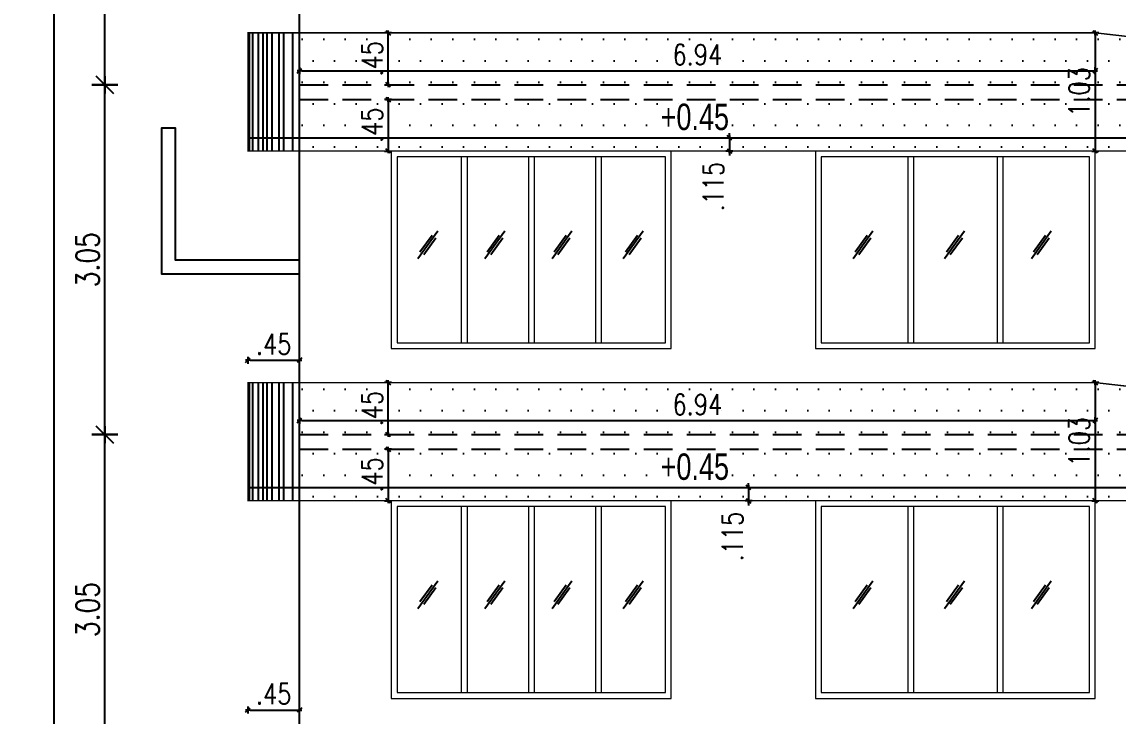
# Model space of a CAD drawing. Header units: inches. Extents: x 14235 to 14499, y 0 to 2549.
# Drawn here: x 14250.72 to 14260.27, y 2428.1 to 2434.15 of the extents above; entities that cross this region are included whole.
import ezdxf
from ezdxf.enums import TextEntityAlignment as Align

# ---------------------------------------------------------------- set-up
doc = ezdxf.new("R2010")
doc.units = ezdxf.units.IN
doc.header["$LTSCALE"] = 0.25
doc.header["$MEASUREMENT"] = 0
doc.header["$PDMODE"] = 35
doc.linetypes.add('1', pattern=[0])
doc.linetypes.add('DASHEDX2', pattern=[1.5, 1, -0.5])
for name, color, linetype in [('dim-details', 7, 'Continuous'), ('ELE.PROJ.', 1, 'Continuous'), ('GLASS WINDOW', 251, '1'), ('hatch', 251, 'Continuous'), ('proj-internal', 1, 'DASHEDX2'), ('wall', 7, 'Continuous'), ('WORK TEX', 6, 'Continuous'), ('WORKING DIM', 7, 'Continuous')]:
    doc.layers.add(name, color=color, linetype=linetype)
doc.layers.add('WINDOW', color=106, linetype='Continuous', lineweight=13)
doc.styles.add('ARL', font='swisscl_0.ttf')
doc.styles.add('romans', font='romans.shx', dxfattribs={"width": 0.8})
doc.dimstyles.new('121', dxfattribs={"dimscale": 0.1, "dimtxt": 1.8, "dimasz": 0.2, "dimexe": 0.03125, "dimexo": 0.25, "dimgap": 0.5, "dimtad": 1, "dimzin": 4, "dimdsep": 46, "dimtxsty": 'romans', "dimblk1": 'MINITICK', "dimblk2": 'MINITICK', "dimsah": 1, "dimcen": 1, "dimse1": 1, "dimse2": 1, "dimclrd": 252, "dimclre": 256, "dimclrt": 7, "dimadec": 3, "dimazin": 0, "dimtfac": 0.8, "dimtix": 1, "dimtmove": 2, "dimatfit": 3, "dimfxl": 0, "dimtolj": 1, "dimtzin": 3, "dimarcsym": 0})
doc.dimstyles.new('minitick-100', dxfattribs={"dimscale": 0.1, "dimtxt": 2, "dimasz": 0.75, "dimexe": 0.03125, "dimexo": 0.25, "dimgap": 0.5, "dimtad": 1, "dimzin": 4, "dimdsep": 46, "dimtxsty": 'romans', "dimblk1": 'MINITICK', "dimblk2": 'MINITICK', "dimsah": 1, "dimcen": 1, "dimse1": 1, "dimse2": 1, "dimclrd": 252, "dimclre": 256, "dimclrt": 256, "dimadec": 3, "dimazin": 0, "dimtfac": 0.8, "dimtix": 1, "dimtmove": 2, "dimatfit": 3, "dimfxl": 0, "dimtolj": 1, "dimtzin": 3, "dimarcsym": 0})

# ---------------------------------------------------------------- blocks, each defined once
blk = doc.blocks.new('MINITICK')
at = {"color": 7}
for p, q in [((0, -1.5), (0, 1.5)), ((1, 1), (-1, -1)), ((-1, 0), (1, 0))]:
    blk.add_line(p, q, dxfattribs=at)
blk = doc.blocks.new('*D705')
at = {"layer": 'Defpoints', "color": 0, "transparency": 16777216}
for p in [(14251.4422, 2430.5527), (14253.7, 2430.5527), (14253.5804, 2427.5027)]:
    blk.add_point(p, dxfattribs=at)
at = {"layer": 'dim-details', "color": 252, "lineweight": -2, "transparency": 16777216}
blk.add_line((14251.4422, 2427.5777), (14251.4422, 2430.4777), dxfattribs=at)
at = {"layer": 'dim-details', "color": 252, "lineweight": -2, "transparency": 16777216, "xscale": 0.07500000000000001, "yscale": 0.07500000000000001, "zscale": 0.07500000000000001}
for p, rotation in [((14251.4422, 2430.5527), 90), ((14251.4422, 2427.5027), 270)]:
    blk.add_blockref('MINITICK', p, dxfattribs=dict(at, rotation=rotation))
at = {"layer": 'dim-details', "transparency": 16777216, "insert": (14251.2922, 2429.0277), "char_height": 0.2, "attachment_point": 5, "rotation": 90, "style": 'romans'}
blk.add_mtext('\\A1;3.05', dxfattribs=at)
blk = doc.blocks.new('*D706')
at = {"layer": 'Defpoints', "color": 0, "transparency": 16777216}
for p in [(14251.4422, 2433.6028), (14253.5592, 2433.6028), (14253.7, 2430.5527)]:
    blk.add_point(p, dxfattribs=at)
at = {"layer": 'dim-details', "color": 252, "lineweight": -2, "transparency": 16777216}
blk.add_line((14251.4422, 2430.6277), (14251.4422, 2433.5278), dxfattribs=at)
at = {"layer": 'dim-details', "color": 252, "lineweight": -2, "transparency": 16777216, "xscale": 0.07500000000000001, "yscale": 0.07500000000000001, "zscale": 0.07500000000000001}
for p, rotation in [((14251.4422, 2433.6028), 90), ((14251.4422, 2430.5527), 270)]:
    blk.add_blockref('MINITICK', p, dxfattribs=dict(at, rotation=rotation))
at = {"layer": 'dim-details', "transparency": 16777216, "insert": (14251.2922, 2432.0777), "char_height": 0.2, "attachment_point": 5, "rotation": 90, "style": 'romans'}
blk.add_mtext('\\A1;3.05', dxfattribs=at)
blk = doc.blocks.new('*D707')
at = {"layer": 'Defpoints', "color": 0, "transparency": 16777216}
for p in [(14251.4422, 2436.6527), (14253.4752, 2436.6527), (14253.5592, 2433.6028)]:
    blk.add_point(p, dxfattribs=at)
at = {"layer": 'dim-details', "color": 252, "lineweight": -2, "transparency": 16777216}
blk.add_line((14251.4422, 2433.6778), (14251.4422, 2436.5777), dxfattribs=at)
at = {"layer": 'dim-details', "color": 252, "lineweight": -2, "transparency": 16777216, "xscale": 0.07500000000000001, "yscale": 0.07500000000000001, "zscale": 0.07500000000000001}
for p, rotation in [((14251.4422, 2436.6527), 90), ((14251.4422, 2433.6028), 270)]:
    blk.add_blockref('MINITICK', p, dxfattribs=dict(at, rotation=rotation))
at = {"layer": 'dim-details', "transparency": 16777216, "insert": (14251.2922, 2435.1277), "char_height": 0.2, "attachment_point": 5, "rotation": 90, "style": 'romans'}
blk.add_mtext('\\A1;3.05', dxfattribs=at)
blk = doc.blocks.new('*D715')
at = {"layer": 'Defpoints', "color": 0, "transparency": 16777216}
for p in [(14251.0007, 2454.9527), (14253.627, 2454.9527), (14253.627, 2414.9757)]:
    blk.add_point(p, dxfattribs=at)
at = {"layer": 'dim-details', "color": 252, "lineweight": -2, "transparency": 16777216}
blk.add_line((14251.0007, 2415.0507), (14251.0007, 2454.8777), dxfattribs=at)
at = {"layer": 'dim-details', "color": 252, "lineweight": -2, "transparency": 16777216, "xscale": 0.07500000000000001, "yscale": 0.07500000000000001, "zscale": 0.07500000000000001}
for p, rotation in [((14251.0007, 2454.9527), 90), ((14251.0007, 2414.9757), 270)]:
    blk.add_blockref('MINITICK', p, dxfattribs=dict(at, rotation=rotation))
at = {"layer": 'dim-details', "transparency": 16777216, "insert": (14250.8507, 2434.9642), "char_height": 0.2, "attachment_point": 5, "rotation": 90, "style": 'romans'}
blk.add_mtext('\\A1;39.98', dxfattribs=at)
blk = doc.blocks.new('*D863')
at = {"layer": 'Defpoints', "color": 0, "transparency": 16777216}
for p in [(14253.1388, 2428.1512), (14252.6888, 2427.9564), (14253.1388, 2427.9564)]:
    blk.add_point(p, dxfattribs=at)
at = {"layer": 'WORKING DIM', "color": 252, "lineweight": -2, "transparency": 16777216}
blk.add_line((14252.7088, 2428.1512), (14253.1188, 2428.1512), dxfattribs=at)
at = {"layer": 'WORKING DIM', "color": 252, "lineweight": -2, "transparency": 16777216, "xscale": 0.02, "yscale": 0.02, "zscale": 0.02, "rotation": 180}
blk.add_blockref('MINITICK', (14252.6888, 2428.1512), dxfattribs=at)
at = {"layer": 'WORKING DIM', "color": 252, "lineweight": -2, "transparency": 16777216, "xscale": 0.02, "yscale": 0.02, "zscale": 0.02}
blk.add_blockref('MINITICK', (14253.1388, 2428.1512), dxfattribs=at)
at = {"layer": 'WORKING DIM', "color": 7, "transparency": 16777216, "insert": (14252.9138, 2428.2912), "char_height": 0.18, "attachment_point": 5, "style": 'romans'}
blk.add_mtext('\\A1;.45', dxfattribs=at)
blk = doc.blocks.new('*D875')
at = {"layer": 'Defpoints', "color": 0, "transparency": 16777216}
for p in [(14253.9109, 2430.4257), (14253.9109, 2429.9757), (14253.9109, 2429.9757)]:
    blk.add_point(p, dxfattribs=at)
at = {"layer": 'WORKING DIM', "color": 252, "lineweight": -2, "transparency": 16777216}
blk.add_line((14253.9109, 2430.4057), (14253.9109, 2429.9957), dxfattribs=at)
at = {"layer": 'WORKING DIM', "color": 252, "lineweight": -2, "transparency": 16777216, "xscale": 0.02, "yscale": 0.02, "zscale": 0.02}
for p, rotation in [((14253.9109, 2430.4257), 90), ((14253.9109, 2429.9757), 270)]:
    blk.add_blockref('MINITICK', p, dxfattribs=dict(at, rotation=rotation))
at = {"layer": 'WORKING DIM', "color": 7, "transparency": 16777216, "insert": (14253.7709, 2430.2007), "char_height": 0.18, "attachment_point": 5, "rotation": 90, "style": 'romans'}
blk.add_mtext('\\A1;.45', dxfattribs=at)
blk = doc.blocks.new('*D876')
at = {"layer": 'Defpoints', "color": 0, "transparency": 16777216}
for p in [(14253.9109, 2431.0064), (14254.1188, 2431.0064), (14254.0626, 2430.5527)]:
    blk.add_point(p, dxfattribs=at)
at = {"layer": 'WORKING DIM', "color": 252, "lineweight": -2, "transparency": 16777216}
blk.add_line((14253.9109, 2430.5727), (14253.9109, 2430.9864), dxfattribs=at)
at = {"layer": 'WORKING DIM', "color": 252, "lineweight": -2, "transparency": 16777216, "xscale": 0.02, "yscale": 0.02, "zscale": 0.02}
for p, rotation in [((14253.9109, 2431.0064), 90), ((14253.9109, 2430.5527), 270)]:
    blk.add_blockref('MINITICK', p, dxfattribs=dict(at, rotation=rotation))
at = {"layer": 'WORKING DIM', "color": 7, "transparency": 16777216, "insert": (14253.7709, 2430.7796), "char_height": 0.18, "attachment_point": 5, "rotation": 90, "style": 'romans'}
blk.add_mtext('\\A1;.45', dxfattribs=at)
blk = doc.blocks.new('*D873')
at = {"layer": 'Defpoints', "color": 0, "transparency": 16777216}
for p in [(14253.1388, 2431.2012), (14252.6888, 2431.0064), (14253.1388, 2431.0064)]:
    blk.add_point(p, dxfattribs=at)
at = {"layer": 'WORKING DIM', "color": 252, "lineweight": -2, "transparency": 16777216}
blk.add_line((14252.7088, 2431.2012), (14253.1188, 2431.2012), dxfattribs=at)
at = {"layer": 'WORKING DIM', "color": 252, "lineweight": -2, "transparency": 16777216, "xscale": 0.02, "yscale": 0.02, "zscale": 0.02, "rotation": 180}
blk.add_blockref('MINITICK', (14252.6888, 2431.2012), dxfattribs=at)
at = {"layer": 'WORKING DIM', "color": 252, "lineweight": -2, "transparency": 16777216, "xscale": 0.02, "yscale": 0.02, "zscale": 0.02}
blk.add_blockref('MINITICK', (14253.1388, 2431.2012), dxfattribs=at)
at = {"layer": 'WORKING DIM', "color": 7, "transparency": 16777216, "insert": (14252.9138, 2431.3412), "char_height": 0.18, "attachment_point": 5, "style": 'romans'}
blk.add_mtext('\\A1;.45', dxfattribs=at)
blk = doc.blocks.new('*D874')
at = {"layer": 'Defpoints', "color": 0, "transparency": 16777216}
for p in [(14253.1388, 2431.0064), (14260.0748, 2431.0064), (14260.0748, 2430.676)]:
    blk.add_point(p, dxfattribs=at)
at = {"layer": 'WORKING DIM', "color": 252, "lineweight": -2, "transparency": 16777216}
blk.add_line((14253.1588, 2430.676), (14260.0548, 2430.676), dxfattribs=at)
at = {"layer": 'WORKING DIM', "color": 252, "lineweight": -2, "transparency": 16777216, "xscale": 0.02, "yscale": 0.02, "zscale": 0.02, "rotation": 180}
blk.add_blockref('MINITICK', (14253.1388, 2430.676), dxfattribs=at)
at = {"layer": 'WORKING DIM', "color": 252, "lineweight": -2, "transparency": 16777216, "xscale": 0.02, "yscale": 0.02, "zscale": 0.02}
blk.add_blockref('MINITICK', (14260.0748, 2430.676), dxfattribs=at)
at = {"layer": 'WORKING DIM', "color": 7, "transparency": 16777216, "insert": (14256.6068, 2430.816), "char_height": 0.18, "attachment_point": 5, "style": 'romans'}
blk.add_mtext('\\A1;6.94', dxfattribs=at)
blk = doc.blocks.new('*D877')
at = {"layer": 'Defpoints', "color": 0, "transparency": 16777216}
for p in [(14260.0748, 2431.0064), (14260.0748, 2429.9757), (14260.0748, 2429.9757)]:
    blk.add_point(p, dxfattribs=at)
at = {"layer": 'WORKING DIM', "color": 252, "lineweight": -2, "transparency": 16777216}
blk.add_line((14260.0748, 2430.9864), (14260.0748, 2429.9957), dxfattribs=at)
at = {"layer": 'WORKING DIM', "color": 252, "lineweight": -2, "transparency": 16777216, "xscale": 0.02, "yscale": 0.02, "zscale": 0.02}
for p, rotation in [((14260.0748, 2431.0064), 90), ((14260.0748, 2429.9757), 270)]:
    blk.add_blockref('MINITICK', p, dxfattribs=dict(at, rotation=rotation))
at = {"layer": 'WORKING DIM', "color": 7, "transparency": 16777216, "insert": (14259.9348, 2430.4911), "char_height": 0.18, "attachment_point": 5, "rotation": 90, "style": 'romans'}
blk.add_mtext('\\A1;1.03', dxfattribs=at)
blk = doc.blocks.new('*D885')
at = {"layer": 'Defpoints', "color": 0, "transparency": 16777216}
for p in [(14253.9109, 2433.4757), (14253.9109, 2433.0257), (14253.9109, 2433.0257)]:
    blk.add_point(p, dxfattribs=at)
at = {"layer": 'WORKING DIM', "color": 252, "lineweight": -2, "transparency": 16777216}
blk.add_line((14253.9109, 2433.4557), (14253.9109, 2433.0457), dxfattribs=at)
at = {"layer": 'WORKING DIM', "color": 252, "lineweight": -2, "transparency": 16777216, "xscale": 0.02, "yscale": 0.02, "zscale": 0.02}
for p, rotation in [((14253.9109, 2433.4757), 90), ((14253.9109, 2433.0257), 270)]:
    blk.add_blockref('MINITICK', p, dxfattribs=dict(at, rotation=rotation))
at = {"layer": 'WORKING DIM', "color": 7, "transparency": 16777216, "insert": (14253.7709, 2433.2507), "char_height": 0.18, "attachment_point": 5, "rotation": 90, "style": 'romans'}
blk.add_mtext('\\A1;.45', dxfattribs=at)
blk = doc.blocks.new('*D886')
at = {"layer": 'Defpoints', "color": 0, "transparency": 16777216}
for p in [(14253.9109, 2434.0564), (14254.1188, 2434.0564), (14254.0626, 2433.6028)]:
    blk.add_point(p, dxfattribs=at)
at = {"layer": 'WORKING DIM', "color": 252, "lineweight": -2, "transparency": 16777216}
blk.add_line((14253.9109, 2433.6228), (14253.9109, 2434.0364), dxfattribs=at)
at = {"layer": 'WORKING DIM', "color": 252, "lineweight": -2, "transparency": 16777216, "xscale": 0.02, "yscale": 0.02, "zscale": 0.02}
for p, rotation in [((14253.9109, 2434.0564), 90), ((14253.9109, 2433.6028), 270)]:
    blk.add_blockref('MINITICK', p, dxfattribs=dict(at, rotation=rotation))
at = {"layer": 'WORKING DIM', "color": 7, "transparency": 16777216, "insert": (14253.7709, 2433.8296), "char_height": 0.18, "attachment_point": 5, "rotation": 90, "style": 'romans'}
blk.add_mtext('\\A1;.45', dxfattribs=at)
blk = doc.blocks.new('*D883')
at = {"layer": 'Defpoints', "color": 0, "transparency": 16777216}
for p in [(14253.1388, 2434.2513), (14252.6888, 2434.0564), (14253.1388, 2434.0564)]:
    blk.add_point(p, dxfattribs=at)
at = {"layer": 'WORKING DIM', "color": 252, "lineweight": -2, "transparency": 16777216}
blk.add_line((14252.7088, 2434.2513), (14253.1188, 2434.2513), dxfattribs=at)
at = {"layer": 'WORKING DIM', "color": 252, "lineweight": -2, "transparency": 16777216, "xscale": 0.02, "yscale": 0.02, "zscale": 0.02, "rotation": 180}
blk.add_blockref('MINITICK', (14252.6888, 2434.2513), dxfattribs=at)
at = {"layer": 'WORKING DIM', "color": 252, "lineweight": -2, "transparency": 16777216, "xscale": 0.02, "yscale": 0.02, "zscale": 0.02}
blk.add_blockref('MINITICK', (14253.1388, 2434.2513), dxfattribs=at)
at = {"layer": 'WORKING DIM', "color": 7, "transparency": 16777216, "insert": (14252.9138, 2434.3913), "char_height": 0.18, "attachment_point": 5, "style": 'romans'}
blk.add_mtext('\\A1;.45', dxfattribs=at)
blk = doc.blocks.new('*D884')
at = {"layer": 'Defpoints', "color": 0, "transparency": 16777216}
for p in [(14253.1388, 2434.0564), (14260.0748, 2434.0564), (14260.0748, 2433.726)]:
    blk.add_point(p, dxfattribs=at)
at = {"layer": 'WORKING DIM', "color": 252, "lineweight": -2, "transparency": 16777216}
blk.add_line((14253.1588, 2433.726), (14260.0548, 2433.726), dxfattribs=at)
at = {"layer": 'WORKING DIM', "color": 252, "lineweight": -2, "transparency": 16777216, "xscale": 0.02, "yscale": 0.02, "zscale": 0.02, "rotation": 180}
blk.add_blockref('MINITICK', (14253.1388, 2433.726), dxfattribs=at)
at = {"layer": 'WORKING DIM', "color": 252, "lineweight": -2, "transparency": 16777216, "xscale": 0.02, "yscale": 0.02, "zscale": 0.02}
blk.add_blockref('MINITICK', (14260.0748, 2433.726), dxfattribs=at)
at = {"layer": 'WORKING DIM', "color": 7, "transparency": 16777216, "insert": (14256.6068, 2433.866), "char_height": 0.18, "attachment_point": 5, "style": 'romans'}
blk.add_mtext('\\A1;6.94', dxfattribs=at)
blk = doc.blocks.new('*D887')
at = {"layer": 'Defpoints', "color": 0, "transparency": 16777216}
for p in [(14260.0748, 2434.0564), (14260.0748, 2433.0257), (14260.0748, 2433.0257)]:
    blk.add_point(p, dxfattribs=at)
at = {"layer": 'WORKING DIM', "color": 252, "lineweight": -2, "transparency": 16777216}
blk.add_line((14260.0748, 2434.0364), (14260.0748, 2433.0457), dxfattribs=at)
at = {"layer": 'WORKING DIM', "color": 252, "lineweight": -2, "transparency": 16777216, "xscale": 0.02, "yscale": 0.02, "zscale": 0.02}
for p, rotation in [((14260.0748, 2434.0564), 90), ((14260.0748, 2433.0257), 270)]:
    blk.add_blockref('MINITICK', p, dxfattribs=dict(at, rotation=rotation))
at = {"layer": 'WORKING DIM', "color": 7, "transparency": 16777216, "insert": (14259.9348, 2433.5411), "char_height": 0.18, "attachment_point": 5, "rotation": 90, "style": 'romans'}
blk.add_mtext('\\A1;1.03', dxfattribs=at)
blk = doc.blocks.new('*D1454')
at = {"layer": 'Defpoints', "color": 0, "transparency": 16777216}
for p in [(14256.7477, 2430.0907), (14256.7477, 2429.9757), (14257.0533, 2429.9757)]:
    blk.add_point(p, dxfattribs=at)
at = {"layer": 'WORKING DIM', "color": 252, "lineweight": -2, "transparency": 16777216}
for p, q in [((14257.0533, 2430.1107), (14257.0533, 2430.1307)), ((14257.0533, 2430.0907), (14257.0533, 2429.9757)), ((14257.0533, 2429.9557), (14257.0533, 2429.9357))]:
    blk.add_line(p, q, dxfattribs=at)
at = {"layer": 'WORKING DIM', "color": 252, "lineweight": -2, "transparency": 16777216, "xscale": 0.02, "yscale": 0.02, "zscale": 0.02}
for p, rotation in [((14257.0533, 2430.0907), 270), ((14257.0533, 2429.9757), 90)]:
    blk.add_blockref('MINITICK', p, dxfattribs=dict(at, rotation=rotation))
at = {"layer": 'WORKING DIM', "color": 7, "transparency": 16777216, "insert": (14256.9133, 2429.6644), "char_height": 0.18, "attachment_point": 5, "rotation": 90, "style": 'romans'}
blk.add_mtext('\\A1;.115', dxfattribs=at)
blk = doc.blocks.new('*D1455')
at = {"layer": 'Defpoints', "color": 0, "transparency": 16777216}
for p in [(14256.5804, 2433.1407), (14256.5804, 2433.0257), (14256.886, 2433.0257)]:
    blk.add_point(p, dxfattribs=at)
at = {"layer": 'WORKING DIM', "color": 252, "lineweight": -2, "transparency": 16777216}
for p, q in [((14256.886, 2433.1607), (14256.886, 2433.1807)), ((14256.886, 2433.1407), (14256.886, 2433.0257)), ((14256.886, 2433.0057), (14256.886, 2432.9857))]:
    blk.add_line(p, q, dxfattribs=at)
at = {"layer": 'WORKING DIM', "color": 252, "lineweight": -2, "transparency": 16777216, "xscale": 0.02, "yscale": 0.02, "zscale": 0.02}
for p, rotation in [((14256.886, 2433.1407), 270), ((14256.886, 2433.0257), 90)]:
    blk.add_blockref('MINITICK', p, dxfattribs=dict(at, rotation=rotation))
at = {"layer": 'WORKING DIM', "color": 7, "transparency": 16777216, "insert": (14256.746, 2432.7144), "char_height": 0.18, "attachment_point": 5, "rotation": 90, "style": 'romans'}
blk.add_mtext('\\A1;.115', dxfattribs=at)

msp = doc.modelspace()

# ---------------------------------------------------------------- hatches: boundary and pattern name
at = {"layer": 'hatch', "true_color": 0xc7b399}
h = msp.add_hatch(dxfattribs=at)
h.set_pattern_fill('DOTS', color=253, scale=3)
h.set_pattern_definition([(0, (-42.02476, 15.25003), (0.09375, 0.1875), [0, -0.1875])])
h.paths.add_polyline_path([(14264.0572, 2433.6028), (14260.0748, 2434.0564), (14253.1388, 2434.0564), (14253.1388, 2433.0257), (14264.0572, 2433.0257)])
h = msp.add_hatch(dxfattribs=at)
h.set_pattern_fill('DOTS', color=253, scale=3)
h.set_pattern_definition([(0, (-42.02476, 12.2), (0.09375, 0.1875), [0, -0.1875])])
h.paths.add_polyline_path([(14264.0572, 2430.5527), (14260.0748, 2431.0064), (14253.1388, 2431.0064), (14253.1388, 2429.9757), (14264.0572, 2429.9757)])

# ---------------------------------------------------------------- linework, layer by layer
at = {"layer": 'ELE.PROJ.', "color": 8}
for p, q in [((14252.7009, 2434.0564), (14252.7009, 2433.0257)), ((14252.7297, 2434.0564), (14252.7297, 2433.0257)), ((14252.7783, 2434.0564), (14252.7783, 2433.0257)), ((14252.8195, 2434.0564), (14252.8195, 2433.0257)), ((14252.853, 2434.0564), (14252.853, 2433.0257)), ((14252.8991, 2434.0564), (14252.8991, 2433.0257)), ((14252.9601, 2434.0564), (14252.9601, 2433.0257)), ((14253, 2434.0564), (14253, 2433.0257)), ((14253.0781, 2434.0564), (14253.0781, 2433.0257)), ((14252.7009, 2431.0064), (14252.7009, 2429.9757)), ((14252.7297, 2431.0064), (14252.7297, 2429.9757)), ((14252.7783, 2431.0064), (14252.7783, 2429.9757)), ((14252.8195, 2431.0064), (14252.8195, 2429.9757)), ((14252.853, 2431.0064), (14252.853, 2429.9757)), ((14252.8991, 2431.0064), (14252.8991, 2429.9757)), ((14252.9601, 2431.0064), (14252.9601, 2429.9757)), ((14253, 2431.0064), (14253, 2429.9757)), ((14253.0781, 2431.0064), (14253.0781, 2429.9757))]:
    msp.add_line(p, q, dxfattribs=at)
at = {"layer": 'ELE.PROJ.'}
for p, q in [((14252.6888, 2433.1407), (14275.4257, 2433.1407)), ((14252.6888, 2430.0907), (14275.4257, 2430.0907))]:
    msp.add_line(p, q, dxfattribs=at)
at = {"layer": 'ELE.PROJ.', "const_width": 0.012}
for points in [[(14264.0572, 2433.0257), (14252.6888, 2433.0257), (14252.6888, 2434.0564), (14260.0748, 2434.0564), (14264.0572, 2433.6028), (14264.0572, 2433.0257)], [(14264.0572, 2429.9757), (14252.6888, 2429.9757), (14252.6888, 2431.0064), (14260.0748, 2431.0064), (14264.0572, 2430.5527), (14264.0572, 2429.9757)]]:
    msp.add_lwpolyline(points, dxfattribs=at)
at = {"layer": 'GLASS WINDOW', "color": 4, "ltscale": 200}
for p, q in [((14254.3444, 2432.3259), (14254.1708, 2432.0844)), ((14254.2939, 2432.2898), (14254.1889, 2432.1438)), ((14254.3264, 2432.2664), (14254.2214, 2432.1205)), ((14254.9288, 2432.3259), (14254.7551, 2432.0844)), ((14254.8782, 2432.2898), (14254.7732, 2432.1438)), ((14254.9107, 2432.2664), (14254.8057, 2432.1205)), ((14255.5139, 2432.3259), (14255.3402, 2432.0844)), ((14255.4633, 2432.2898), (14255.3583, 2432.1438)), ((14255.4958, 2432.2664), (14255.3908, 2432.1205)), ((14256.1348, 2432.3259), (14255.9611, 2432.0844)), ((14256.0842, 2432.2898), (14255.9792, 2432.1438)), ((14256.1167, 2432.2664), (14256.0117, 2432.1205)), ((14258.1372, 2432.3259), (14257.9635, 2432.0844)), ((14258.0866, 2432.2898), (14257.9816, 2432.1438)), ((14258.1191, 2432.2664), (14258.0141, 2432.1205)), ((14258.9345, 2432.3259), (14258.7608, 2432.0844)), ((14258.8839, 2432.2898), (14258.7789, 2432.1438)), ((14258.9164, 2432.2664), (14258.8114, 2432.1205)), ((14259.6914, 2432.3259), (14259.5178, 2432.0844)), ((14259.6409, 2432.2898), (14259.5359, 2432.1438)), ((14259.6733, 2432.2664), (14259.5684, 2432.1205)), ((14254.3444, 2429.2759), (14254.1708, 2429.0344)), ((14254.2939, 2429.2398), (14254.1889, 2429.0938)), ((14254.3264, 2429.2164), (14254.2214, 2429.0705)), ((14254.9288, 2429.2759), (14254.7551, 2429.0344)), ((14254.8782, 2429.2398), (14254.7732, 2429.0938)), ((14254.9107, 2429.2164), (14254.8057, 2429.0705)), ((14255.5139, 2429.2759), (14255.3402, 2429.0344)), ((14255.4633, 2429.2398), (14255.3583, 2429.0938)), ((14255.4958, 2429.2164), (14255.3908, 2429.0705)), ((14256.1348, 2429.2759), (14255.9611, 2429.0344)), ((14256.0842, 2429.2398), (14255.9792, 2429.0938)), ((14256.1167, 2429.2164), (14256.0117, 2429.0705)), ((14258.1372, 2429.2759), (14257.9635, 2429.0344)), ((14258.0866, 2429.2398), (14257.9816, 2429.0938)), ((14258.1191, 2429.2164), (14258.0141, 2429.0705)), ((14258.9345, 2429.2759), (14258.7608, 2429.0344)), ((14258.8839, 2429.2398), (14258.7789, 2429.0938)), ((14258.9164, 2429.2164), (14258.8114, 2429.0705)), ((14259.6914, 2429.2759), (14259.5178, 2429.0344)), ((14259.6409, 2429.2398), (14259.5359, 2429.0938)), ((14259.6733, 2429.2164), (14259.5684, 2429.0705))]:
    msp.add_line(p, q, dxfattribs=at)
at = {"layer": 'proj-internal', "color": 251}
for p, q in [((14253.1388, 2433.6028), (14274.9757, 2433.6028)), ((14253.1388, 2433.4757), (14274.9757, 2433.4757)), ((14253.1388, 2430.5527), (14274.9757, 2430.5527)), ((14253.1388, 2430.4257), (14274.9757, 2430.4257))]:
    msp.add_line(p, q, dxfattribs=at)
at = {"layer": 'wall'}
msp.add_line((14253.1388, 2414.9757), (14253.1388, 2456.1027), dxfattribs=at)
msp.add_lwpolyline([(14253.1388, 2431.9508), (14251.9388, 2431.9508), (14251.9388, 2432.0778), (14251.9388, 2433.2278), (14252.0538, 2433.2278), (14252.0538, 2432.0778), (14253.1388, 2432.0778)], dxfattribs=at)
at = {"layer": 'WINDOW'}
for p, q in [((14254.5489, 2432.9757), (14254.5489, 2431.3527)), ((14254.5989, 2432.9757), (14254.5989, 2431.3527)), ((14255.1336, 2432.9757), (14255.1336, 2431.3527)), ((14255.1836, 2432.9757), (14255.1836, 2431.3527)), ((14255.7184, 2432.9757), (14255.7184, 2431.3527)), ((14255.7684, 2432.9757), (14255.7684, 2431.3527)), ((14258.4404, 2432.9757), (14258.4404, 2431.3527)), ((14258.4904, 2432.9757), (14258.4904, 2431.3527)), ((14259.2201, 2432.9757), (14259.2201, 2431.3527)), ((14259.2701, 2432.9757), (14259.2701, 2431.3527)), ((14254.5489, 2429.9257), (14254.5489, 2428.3027)), ((14254.5989, 2429.9257), (14254.5989, 2428.3027)), ((14255.1336, 2429.9257), (14255.1336, 2428.3027)), ((14255.1836, 2429.9257), (14255.1836, 2428.3027)), ((14255.7184, 2429.9257), (14255.7184, 2428.3027)), ((14255.7684, 2429.9257), (14255.7684, 2428.3027)), ((14258.4404, 2429.9257), (14258.4404, 2428.3027)), ((14258.4904, 2429.9257), (14258.4904, 2428.3027)), ((14259.2201, 2429.9257), (14259.2201, 2428.3027)), ((14259.2701, 2429.9257), (14259.2701, 2428.3027))]:
    msp.add_line(p, q, dxfattribs=at)
for points in [[(14253.9391, 2431.3027), (14256.3781, 2431.3027), (14256.3781, 2433.0257), (14253.9391, 2433.0257)], [(14257.6357, 2431.3027), (14260.0748, 2431.3027), (14260.0748, 2433.0257), (14257.6357, 2433.0257)], [(14253.9891, 2431.3527), (14256.3281, 2431.3527), (14256.3281, 2432.9757), (14253.9891, 2432.9757)], [(14257.6857, 2431.3527), (14260.0248, 2431.3527), (14260.0248, 2432.9757), (14257.6857, 2432.9757)], [(14253.9391, 2428.2527), (14256.3781, 2428.2527), (14256.3781, 2429.9757), (14253.9391, 2429.9757)], [(14257.6357, 2428.2527), (14260.0748, 2428.2527), (14260.0748, 2429.9757), (14257.6357, 2429.9757)], [(14253.9891, 2428.3027), (14256.3281, 2428.3027), (14256.3281, 2429.9257), (14253.9891, 2429.9257)], [(14257.6857, 2428.3027), (14260.0248, 2428.3027), (14260.0248, 2429.9257), (14257.6857, 2429.9257)]]:
    msp.add_lwpolyline(points, close=True, dxfattribs=at)

# ---------------------------------------------------------------- texts
at = {"layer": 'WORK TEX', "color": 7, "style": 'ARL'}
for p in [(14256.6173, 2433.3235), (14256.6173, 2430.2734)]:
    msp.add_text('+0.45 ', height=0.23, dxfattribs=at).set_placement(p, align=Align.MIDDLE_CENTER)

# ---------------------------------------------------------------- dimensions: what is measured, and where the dimension line sits
at = {"layer": 'dim-details'}
for base, p1, p2, picture, middle in [((14251.0007, 2454.9527), (14253.627, 2414.9757), (14253.627, 2454.9527), '*D715', (14250.8507, 2434.9642)), ((14251.4422, 2436.6527), (14253.5592, 2433.6028), (14253.4752, 2436.6527), '*D707', (14251.2922, 2435.1277)), ((14251.4422, 2433.6028), (14253.7, 2430.5527), (14253.5592, 2433.6028), '*D706', (14251.2922, 2432.0777)), ((14251.4422, 2430.5527), (14253.5804, 2427.5027), (14253.7, 2430.5527), '*D705', (14251.2922, 2429.0277))]:
    dim = msp.add_linear_dim(base=base, p1=p1, p2=p2, angle=90, dimstyle='minitick-100', dxfattribs=at)
    dim.commit()
    dim.dimension.update_dxf_attribs({"geometry": picture, "text_midpoint": middle})
at = {"layer": 'WORKING DIM'}
for base, p1, p2, picture, middle in [((14253.1388, 2434.2513), (14252.6888, 2434.0564), (14253.1388, 2434.0564), '*D883', (14252.9138, 2434.3913)), ((14260.0748, 2433.726), (14253.1388, 2434.0564), (14260.0748, 2434.0564), '*D884', (14256.6068, 2433.866)), ((14253.1388, 2431.2012), (14252.6888, 2431.0064), (14253.1388, 2431.0064), '*D873', (14252.9138, 2431.3412)), ((14260.0748, 2430.676), (14253.1388, 2431.0064), (14260.0748, 2431.0064), '*D874', (14256.6068, 2430.816)), ((14253.1388, 2428.1512), (14252.6888, 2427.9564), (14253.1388, 2427.9564), '*D863', (14252.9138, 2428.2912))]:
    dim = msp.add_linear_dim(base=base, p1=p1, p2=p2, dimstyle='121', override={"dimfxl": 0.18, "dimfxlon": 1}, dxfattribs=at)
    dim.commit()
    dim.dimension.update_dxf_attribs({"geometry": picture, "text_midpoint": middle})
for base, p1, p2, picture, middle in [((14253.9109, 2434.0564), (14254.0626, 2433.6028), (14254.1188, 2434.0564), '*D886', (14253.7709, 2433.8296)), ((14260.0748, 2433.0257), (14260.0748, 2434.0564), (14260.0748, 2433.0257), '*D887', (14259.9348, 2433.5411)), ((14253.9109, 2433.0257), (14253.9109, 2433.4757), (14253.9109, 2433.0257), '*D885', (14253.7709, 2433.2507)), ((14253.9109, 2431.0064), (14254.0626, 2430.5527), (14254.1188, 2431.0064), '*D876', (14253.7709, 2430.7796)), ((14260.0748, 2429.9757), (14260.0748, 2431.0064), (14260.0748, 2429.9757), '*D877', (14259.9348, 2430.4911)), ((14253.9109, 2429.9757), (14253.9109, 2430.4257), (14253.9109, 2429.9757), '*D875', (14253.7709, 2430.2007))]:
    dim = msp.add_linear_dim(base=base, p1=p1, p2=p2, angle=90, dimstyle='121', override={"dimfxl": 0.18, "dimfxlon": 1}, dxfattribs=at)
    dim.commit()
    dim.dimension.update_dxf_attribs({"geometry": picture, "text_midpoint": middle})
for base, p1, p2, picture, middle in [((14256.886, 2433.0257), (14256.5804, 2433.1407), (14256.5804, 2433.0257), '*D1455', (14256.746, 2432.7144)), ((14257.0533, 2429.9757), (14256.7477, 2430.0907), (14256.7477, 2429.9757), '*D1454', (14256.9133, 2429.6644))]:
    dim = msp.add_linear_dim(base=base, p1=p1, p2=p2, angle=90, text='.115', dimstyle='121', override={"dimfxl": 0.18, "dimfxlon": 1}, dxfattribs=at)
    dim.commit()
    dim.dimension.update_dxf_attribs({"geometry": picture, "text_midpoint": middle, "dimtype": 160})

doc.saveas('drawing.dxf')
